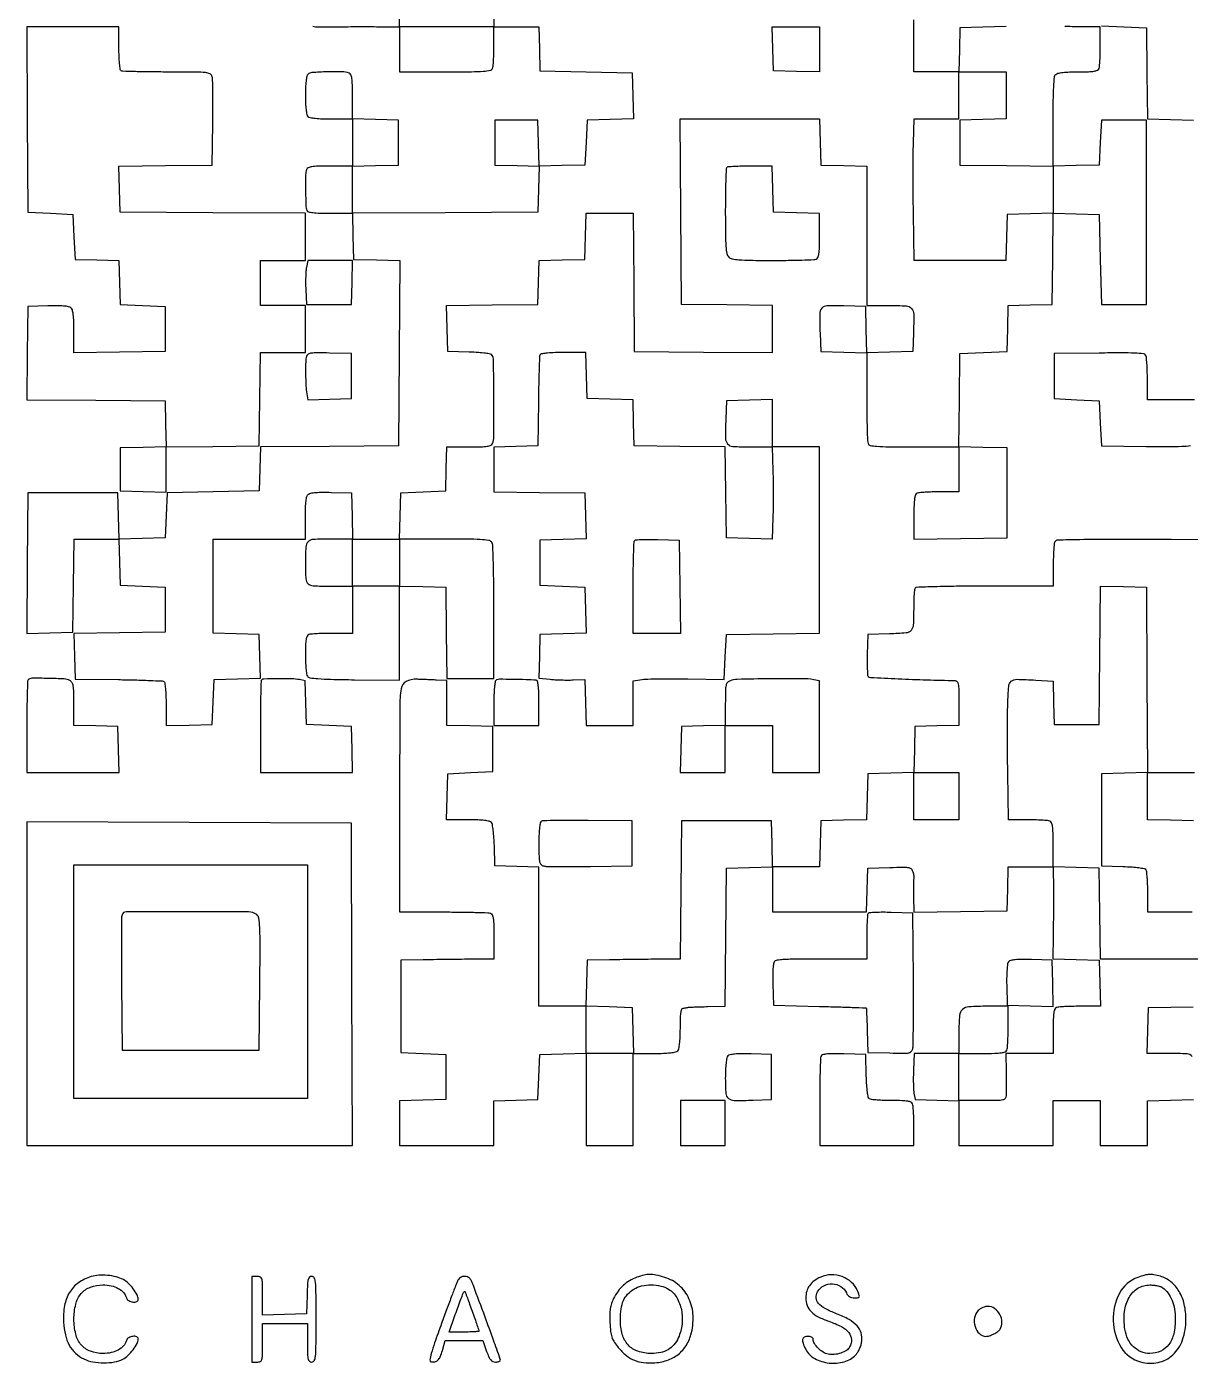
# Model space of a CAD drawing. Extents: x 179 to 1071, y 112 to 1107.
# Drawn here: x 179 to 722, y 112 to 736 of the extents above; entities that cross this region are included whole.
import ezdxf

# ---------------------------------------------------------------- set-up
doc = ezdxf.new("R2010")
doc.units = 0

msp = doc.modelspace()

# ---------------------------------------------------------------- linework, layer by layer
for points in [[(397, 746.932612), (397, 736), (375, 736), (353, 736), (353, 747)], [(680.5, 736.5), (691, 736), (701.5, 735.5), (701.76979, 714.283631), (702.03958, 693.067262), (712.76979, 692.783631), (723.5, 692.5)]]:
    msp.add_lwpolyline(points)
for points in [[(179.239377, 692.75), (179.5, 649.5), (190, 649), (200.5, 648.5), (201, 638), (201.5, 627.5), (211.715399, 627.215399), (221.930798, 626.930798), (222.215399, 616.715399), (222.5, 606.5), (233, 606), (243.5, 605.5), (243.5, 595), (243.5, 584.5), (222.25, 584.230112), (201, 583.960225), (201, 593.857668, 0.007323), (200.929889, 598.644281, 0.024147), (200.685322, 601.790485, 0.035088), (200.271459, 603.874815, 0.154183), (199.600715, 604.916414, 0.132968), (198.513859, 605.412685, 0.020746), (196.150171, 605.703614, 0.018924), (192.957683, 605.84141, 0.009044), (188.850715, 605.788859), (179.5, 605.5), (179.230536, 583.763879), (178.961073, 562.027758), (211.230536, 561.763879), (243.5, 561.5), (243.783485, 550.784171), (244.06697, 540.068343), (233.283485, 539.784171), (222.5, 539.5), (222.5, 529.5), (222.5, 519.5), (233.25, 519.216168), (244, 518.932337), (244, 529.446666), (244, 539.960995), (265.75, 540.230498), (287.5, 540.5), (287.769502, 562.25), (288.039005, 584), (298.519502, 584), (309, 584), (309, 595), (309, 606), (298.5, 606), (288, 606), (288, 616.5), (288, 627), (298.5, 627), (309, 627), (309, 637.989377), (309, 648.978755), (265.75, 649.239377), (222.5, 649.5), (222.216367, 660.230404), (221.932734, 670.960808), (243.716367, 671.230404), (265.5, 671.5), (265.783711, 691, 0.002731), (265.853048, 698.630937, 0.003873), (265.825059, 705.41946, 0.002222), (265.731711, 711.141055, 0.055066), (265.526067, 712.704545, 0.214798), (264.52155, 713.98831, 0.095121), (262.416566, 714.625628, 0.024639), (257.981824, 714.870017, 0.001446), (244.470412, 714.909091, -0.002753), (236.536892, 714.952774, -0.004276), (229.694883, 715.086654, -0.001379), (223.786496, 715.269137, -0.130722), (222.978055, 715.513562, -0.226387), (222.589079, 716.117818, -0.008551), (222.287304, 718.860634, -0.013931), (222.070839, 722.205648, -0.009191), (222, 726.059017), (222, 736), (200.489377, 736), (178.978755, 736)], [(636, 704.033832), (636, 693.067663), (625.25, 692.783832), (614.5, 692.5), (614.5, 682), (614.5, 671.5), (636.25, 671.230498), (658, 670.960995), (658, 660.014329), (658, 649.067663), (647.25, 648.783832), (636.5, 648.5), (636.216168, 637.75), (635.932337, 627), (614.503354, 627), (593.074372, 627), (592.787186, 648.75, -0.001728), (592.69798, 657.902144, -0.001539), (592.667419, 667.415625, -0.001544), (592.692684, 675.971082, -0.004772), (592.782751, 681.75), (593.065502, 693), (603.532751, 693), (614, 693), (614, 704), (614, 715), (625, 715), (636, 715)], [(505.666667, 670.333333, 0.188987), (505.396419, 669.714645, 0.00141), (505.195833, 664.05744, 0.005001), (505.048106, 657.528181, 0.003155), (505, 649.904762, 0.002576), (505.055799, 639.075349, 0.015807), (505.289759, 633.497038, 0.02835), (505.725047, 630.173058, 0.150752), (506.571429, 628.571429, 0.148636), (508.14836, 627.72973, 0.0296), (511.34952, 627.29169, 0.016456), (516.702118, 627.056548, 0.002748), (526.989641, 627, 0.003), (534.326102, 627.044021, 0.004426), (540.764832, 627.178303, 0.002105), (546.232302, 627.363795, 0.082256), (547.418213, 627.606989, 0.20495), (548.232073, 628.397282, 0.063217), (548.697178, 630.080966, 0.030446), (548.940349, 633.026092, 0.005377), (549, 638.573157), (549, 648.932337), (538.25, 649.216168), (527.5, 649.5), (527.216168, 660.25), (526.932337, 671), (516.632835, 671, 0.006042), (512.637527, 670.951722, 0.009138), (509.162979, 670.804167, 0.004541), (506.245234, 670.600177, 0.178489)], [(309.487534, 623.75, 0.029867), (309.274687, 622.038998, 0.008811), (309.15201, 619.398438, 0.008811), (309.11869, 616.41836, 0.009375), (309.192221, 613.5), (309.5, 606.5), (320, 606.5), (330.5, 606.5), (330.784983, 616.75), (331.069966, 627), (320.580296, 627), (310.090626, 627)], [(309.585387, 582.26903, 0.070111), (309.16893, 579.803588, 0.008042), (309.105382, 574.160501, 0.010145), (309.248693, 568.455013, 0.033419), (309.670042, 564.715977), (310.173856, 561.931953), (320.336928, 562.215977), (330.5, 562.5), (330.5, 573), (330.5, 583.5), (320.328217, 583.78412, 0.004487), (314.41608, 583.896176, 0.037539), (311.749924, 583.722457, 0.100847), (310.336143, 583.220563, 0.182312)], [(418.474955, 582.75, 0.079337), (418.282691, 581.78105, 0.001128), (418.073173, 575.845312, 0.003098), (417.888033, 568.947003, 0.002033), (417.75634, 561), (417.5, 540.5), (407.25, 540.215017), (397, 539.930034), (397, 529.484905), (397, 519.039775), (418.25, 518.769888), (439.5, 518.5), (439.783485, 507.784171), (440.06697, 497.068343), (429.283485, 496.784171), (418.5, 496.5), (418.5, 486), (418.5, 475.5), (429, 475), (439.5, 474.5), (439.783485, 463.784171), (440.06697, 453.068343), (429.283485, 452.784171), (418.5, 452.5), (418.215858, 442.326222), (417.931717, 432.152444), (423.215858, 431.587388, 0.012123), (425.636427, 431.387759, 0.00695), (428.563408, 431.258474, 0.00694), (431.511065, 431.210241, 0.01147), (434, 431.261166), (439.5, 431.5), (439.783832, 420.75), (440.067663, 410), (451.033832, 410), (462, 410), (462, 420.438727), (462, 430.877454), (466.25, 431.475563, -0.027578), (468.822821, 431.693928, -0.00372), (474.245312, 431.813719, -0.004283), (480.679601, 431.852846, -0.003597), (487.5, 431.786836), (504.5, 431.5), (505, 442), (505.5, 452.5), (527.25, 452.769502), (549, 453.039005), (549, 496.519502), (549, 540), (538, 540), (527, 540), (527, 551.033832), (527, 562.067663), (516.25, 561.783832), (505.5, 561.5), (505.204946, 553, 0.009898), (505.071389, 544.039138, 0.179012), (506.062349, 541.399726, 0.203743), (508.485998, 540.212849, 0.01335), (516.456668, 540), (526.875232, 540), (527.187616, 528.75, -0.004063), (527.286869, 523.695675, -0.00255), (527.324762, 517.783914, -0.002559), (527.302602, 511.963905, -0.004675), (527.215829, 507.216515), (526.931657, 496.93303), (516.215829, 497.216515), (505.5, 497.5), (505.23017, 518.73017), (504.96034, 539.96034), (483.73017, 540.23017), (462.5, 540.5), (462.216508, 551.216508), (461.933016, 561.933016), (451.216508, 562.216508), (440.5, 562.5), (440.216168, 573.25), (439.932337, 584), (429.434783, 584, 0.006552), (424.502292, 583.935362, 0.021842), (421.271661, 583.709222, 0.027871), (419.155035, 583.347436, 0.253095)], [(483.769502, 474.75), (484.039005, 453), (473.019502, 453), (462, 453), (462, 474.333333, -0.003067), (462.050466, 482.561556, -0.004867), (462.205463, 489.605463, -0.001337), (462.415787, 495.715674, -0.189293), (462.699448, 496.366114, -0.183378), (463.300668, 496.636532, -0.005301), (466.145783, 496.777033, -0.010046), (469.547259, 496.840477, -0.006672), (473.449448, 496.782781), (483.5, 496.5)], [(179.666667, 431.333333, 0.189785), (179.396107, 430.71132, 0.001222), (179.195833, 424.595833, 0.00465), (179.048092, 417.559297, 0.002923), (179, 409.333333), (179, 388), (200.533832, 388), (222.067663, 388), (221.783832, 398.75), (221.5, 409.5), (211.25, 409.784983), (201, 410.069966), (201, 419.999799, 0.005179), (200.940683, 425.726834, 0.038492), (200.675239, 428.436227, 0.091282), (200.100974, 429.977457, 0.135997), (199.065741, 430.964816, 0.109979), (196.403535, 431.708258, 0.008563), (188.974182, 431.976716, 0.006027), (181.335835, 432.029731, 0.197584)], [(288.527465, 431.194132, 0.191837), (288.312728, 430.69506, 0.000784), (288.154943, 424.554943, 0.003717), (288.03802, 417.549716, 0.002314), (288, 409.333333), (288, 388), (309.533832, 388), (331.067663, 388), (330.783832, 398.75), (330.5, 409.5), (320, 410), (309.5, 410.5), (309.215811, 420.678054), (308.931622, 430.856108), (306.215811, 431.391939, 0.043047), (302.708505, 431.774898, 0.008475), (296.369242, 431.81146, 0.0036), (289.679002, 431.688463, 0.192272)], [(398.25, 431.305109, 0.251002), (397.653527, 430.622369, 0.027987), (397.291323, 428.515596, 0.021945), (397.064855, 425.304824, 0.006634), (397, 420.416667), (397, 410), (407.5, 410), (418, 410), (418, 420.5, 0.006056), (417.93905, 425.532059, 0.023286), (417.717785, 428.652656, 0.033386), (417.356909, 430.590712, 0.319693), (416.75, 431.10305, 0.012162), (411.995891, 431.378772, 0.005672), (405.82409, 431.516211, 0.002399), (399.62057, 431.554203, 0.090803)], [(507.25, 430.90828, 0.120845), (505.992472, 430.049201, 0.132341), (505.327367, 428.732659, 0.046933), (505.052831, 426.265986, 0.004261), (505, 420.067207), (505, 410.069966), (494.75, 409.784983), (484.5, 409.5), (484.216168, 398.75), (483.932337, 388), (494.466168, 388), (505, 388), (505, 399), (505, 410), (516, 410), (527, 410), (527, 399), (527, 388), (538, 388), (549, 388), (549, 409.420545), (549, 430.841089), (546.25, 431.340437, 0.044333), (540.784333, 431.839275, 0.003372), (525.944482, 431.774921, 0.002109), (510.546265, 431.539343, 0.085026)], [(419.25, 365.347997, 0.240752), (418.659369, 364.657642, 0.028937), (418.294573, 362.622162, 0.022699), (418.066136, 359.544504, 0.007175), (418, 354.935719, 0.004037), (418.050089, 348.732509, 0.049018), (418.320794, 346.370447, 0.150316), (418.989483, 345.176288, 0.131), (420.25, 344.485341, 0.054895), (421.840683, 344.275402, 0.002293), (427.567187, 344.178292, 0.003942), (434.365834, 344.14779, 0.002788), (442, 344.216289), (461.5, 344.5), (461.5, 355), (461.5, 365.5), (441, 365.68133, 0.002393), (433.052981, 365.713582, 0.003649), (426.154688, 365.658212, 0.001347), (420.224881, 365.551351, 0.092731)], [(223.453816, 321.740243, 0.089548), (223.261817, 320.729866, 0.000598), (223.19019, 311.747155, 0.00234), (223.168607, 301.460077, 0.00149), (223.235201, 289.490243), (223.5, 258.5), (255.5, 258.5), (287.5, 258.5), (287.765726, 289.5, 0.001225), (287.879013, 308.006621, 0.012082), (287.71941, 315.793845, 0.024457), (287.315418, 320.099227, 0.201729), (286.324597, 321.75, 0.157681), (282.495237, 323.016106, 0.001671), (254.221233, 323.106234, 0.001077), (225.335041, 323.03952, 0.309316)], [(571.699448, 322.366114, 0.177451), (571.419778, 321.762931, 0.004898), (571.205463, 318.836713, 0.009512), (571.050668, 315.343898, 0.006317), (571, 311.333333), (571, 301), (559.75, 300.937986, -0.000938), (554.750755, 300.919806, -0.000622), (549.014063, 300.916842, -0.000626), (543.443158, 300.927875, -0.001221), (539, 300.95309, 0.008376), (535.267205, 300.920862, 0.011482), (531.912207, 300.758528, 0.008361), (529.138138, 300.513688, 0.119889), (528.211769, 300.182459, 0.19297), (527.605143, 299.309896, 0.033421), (527.279663, 297.285875, 0.023559), (527.138636, 294.189726, 0.006866), (527.211769, 289.417355), (527.5, 279.5), (549, 278.949707, -0.000845), (557.258853, 278.724348, -0.001388), (564.247536, 278.502398, -0.000118), (570.509392, 278.28465, -0.180292), (570.715017, 278.199707, -0.195518), (570.805905, 278.004695, -0.000539), (570.950586, 275.047726, -0.003093), (571.090271, 271.694005, -0.001911), (571.215017, 267.75), (571.5, 257.5), (581.722245, 257.215323, 0.003519), (588.284319, 257.078789, 0.049493), (590.629523, 257.278941, 0.163661), (591.79416, 257.928084, 0.129041), (592.466268, 259.215323, 0.053034), (592.669725, 260.923327, 0.00103), (592.763092, 269.788251, 0.002468), (592.799728, 280.1466, 0.001651), (592.744023, 292), (592.5, 322.5), (582.449448, 322.782781, 0.006672), (578.547259, 322.840477, 0.010046), (575.145783, 322.777033, 0.005301), (572.300668, 322.636532, 0.183378)], [(637.206955, 299.749365, 0.138066), (636.757428, 298.738212, 0.015146), (636.466517, 296.189342, 0.016407), (636.300511, 292.907531, 0.009557), (636.305968, 288.964974), (636.5, 279.5), (647.284178, 279.215822), (658.068357, 278.931643), (657.784178, 289.715822), (657.5, 300.5), (647.900987, 300.784391, 0.007356), (643.274246, 300.853363, 0.024174), (640.223596, 300.706374, 0.034817), (638.198888, 300.366961, 0.161989)], [(506.233397, 255.833397, 0.14606), (505.688238, 254.824314, 0.022125), (505.316448, 252.535271, 0.019971), (505.075373, 249.40392, 0.009225), (505, 245.319052, 0.016882), (505.237933, 238.27423, 0.213688), (506.454216, 235.986037, 0.166071), (509.128427, 235.063929, 0.009402), (518, 235.204946), (526.5, 235.5), (526.5, 246), (526.5, 256.5), (516.983397, 256.783397, 0.008138), (512.607967, 256.842445, 0.021344), (509.471245, 256.699745, 0.026578), (507.271169, 256.386818, 0.148826)], [(549.644818, 255.516793, 0.083002), (549.405929, 254.343037, 0.001845), (549.223629, 248.551688, 0.004129), (549.090903, 241.753036, 0.002774), (549.046505, 233.983133), (549.043185, 214), (571.021592, 214), (593, 214), (593, 222.918213, 0.006277), (592.955669, 226.449196, 0.008159), (592.821697, 229.68135, 0.006338), (592.631778, 232.373807, 0.070946), (592.393011, 233.418213, 0.194682), (591.644645, 234.219983, 0.068336), (590.110608, 234.692539, 0.033702), (587.463534, 234.944731, 0.006483), (582.643011, 235.015313, -0.007787), (579.052528, 235.077247, -0.010713), (575.829971, 235.252233, -0.007626), (573.161051, 235.495577, -0.115495), (572.288805, 235.800347, -0.199883), (571.737468, 236.589, -0.01918), (571.315749, 238.944063, -0.019108), (570.987032, 242.199826, -0.00836), (570.788805, 246.535034), (570.5, 256.5), (560.369905, 256.783659, 0.005263), (554.898866, 256.879235, 0.031139), (552.040426, 256.72095, 0.066888), (550.418535, 256.304819, 0.207832)], [(209.036535, 152.877046, 0.081197), (203.092932, 149.968946, 0.102564), (198.933523, 145.497917, 0.092989), (196.633661, 139.377587, 0.056174), (196.153962, 131.622213, 0.043647), (196.982441, 125.643458, 0.070307), (198.816383, 120.848637, 0.079368), (201.705836, 117.156983, 0.074468), (205.660762, 114.453416, 0.06822), (209.829866, 113.096111, 0.043226), (214.926753, 112.625288, 0.043636), (219.930066, 113.03397, 0.079911), (223.794223, 114.34978, 0.06837), (226.200769, 116.083189, 0.039093), (228.59798, 118.751621, 0.038678), (230.441693, 121.587678, 0.124674), (230.996262, 123.75, 0.309569), (230.291512, 124.785824, 0.126694), (228.516103, 125.001511, 0.099942), (226.547519, 124.3264, 0.185554), (225.508279, 123.026085, -0.105962), (224.08797, 120.536625, -0.08529), (221.669117, 118.616245, -0.073405), (218.398706, 117.406461, -0.051987), (214.5, 117, -0.088447), (208.650419, 118.042917, -0.129993), (204.396231, 121.025162, -0.115296), (201.846607, 126.028621, -0.060498), (201, 133, -0.060498), (201.846607, 139.971379, -0.115296), (204.396231, 144.974838, -0.129993), (208.650419, 147.957083, -0.088447), (214.5, 149, -0.051987), (218.398706, 148.593539, -0.073405), (221.669117, 147.383755, -0.08529), (224.08797, 145.463375, -0.105962), (225.508279, 142.973915, 0.185554), (226.547519, 141.6736, 0.099942), (228.516103, 140.998489, 0.126694), (230.291512, 141.214176, 0.309569), (230.996262, 142.25, 0.123827), (230.456077, 144.370925, 0.037311), (228.645681, 147.193038, 0.038018), (226.32643, 149.832214, 0.074282), (224.061456, 151.46822, 0.057629), (220.708505, 152.738394, 0.038392), (216.65506, 153.435195, 0.038426), (212.548649, 153.503692, 0.058281)], [(284, 133), (284, 113), (286.5, 113, 0.104331), (287.950811, 113.306062, 0.224677), (288.680556, 114.15, 0.064117), (288.955995, 116.064536, 0.003707), (289, 122), (289, 131), (299.5, 131), (310, 131), (310, 122, 0.004487), (310.049067, 116.532834, 0.050222), (310.305556, 114.375, 0.168559), (310.915397, 113.386209, 0.17273), (312, 113, 0.286287), (313.1449, 113.714064, 0.089188), (313.725, 115.75, 0.023375), (313.960377, 120.192962, 0.001547), (314, 133, 0.001583), (313.959794, 145.701619, 0.022857), (313.725487, 150.200368, 0.083947), (313.159711, 152.283157, 0.292447), (312.038933, 153, 0.178333), (310.977452, 152.608971, 0.154511), (310.345846, 151.597702, 0.04962), (310.012871, 149.431657, 0.005091), (309.788933, 144.25), (309.5, 135.5), (299.25, 135.215017), (289, 134.930034), (289, 143.965017, 0.003684), (288.956076, 149.925856, 0.063889), (288.680824, 151.846502, 0.224551), (287.950864, 152.692806, 0.104705), (286.5, 153), (284, 153)], [(379.968843, 150.75, 0.013186), (379.332445, 149.190695, 0.000658), (377.38743, 144.020312, 0.001059), (375.096937, 137.867541, 0.000766), (372.568849, 131, 0.003157), (369.318072, 121.950923, 0.017195), (367.758835, 116.983959, 0.026084), (367.093377, 113.974711, 0.397653), (367.63698, 113.165426, 0.098025), (369.466328, 113.116163, 0.153185), (370.857818, 113.827389, 0.101624), (371.966924, 115.47769, 0.029054), (372.974511, 118.408964), (374.259922, 123), (383.029531, 123), (391.799139, 123), (393.597114, 118, 0.016374), (394.625424, 115.409985, 0.069155), (395.494787, 113.988122, 0.118517), (396.457763, 113.259108, 0.103381), (397.697544, 113, 0.034239), (398.579451, 113.060462, 0.052256), (399.323654, 113.243622, 0.067998), (399.835667, 113.511173, 0.242992), (400, 113.829351, 0.086186), (399.834729, 114.781034, 0.000506), (396.797352, 123.235412, 0.001797), (392.904656, 133.915647, 0.000688), (387.414226, 148.75, 0.021132), (386.497138, 150.93057, 0.079421), (385.66325, 152.15239, 0.120288), (384.690444, 152.781403, 0.083834), (383.395853, 153, 0.066915), (382.292772, 152.851711, 0.078587), (381.332282, 152.418036, 0.078329), (380.55012, 151.70771, 0.065917)], [(463.655189, 152.541351, 0.047874), (460.299575, 150.969083, 0.052082), (457.405789, 148.823897, 0.050029), (454.925908, 146.046331, 0.038797), (452.801396, 142.591301, 0.036355), (451.818852, 140.274299, 0.045773), (451.27215, 138.010014, 0.035866), (451.070749, 135.283286, 0.013121), (451.164441, 131.414691, 0.013059), (451.482118, 127.274069, 0.049911), (452.001849, 124.741755, 0.063601), (452.943514, 122.684157, 0.030891), (454.62175, 120.32339, 0.040166), (458.151978, 116.609471, 0.069321), (461.683512, 114.234462, 0.071451), (465.652292, 112.95895, 0.045412), (470.5, 112.582308, 0.066186), (476.991944, 113.532953, 0.086021), (482.397324, 116.138717, 0.09), (486.436167, 120.300054, 0.080183), (488.955994, 125.781055, 0.078581), (489.962853, 134.570246, 0.096973), (488.037162, 142.573575, 0.105242), (483.420393, 148.785039, 0.108734), (476.724381, 152.48921, 0.017817), (472.62774, 153.548538, 0.053406), (469.75789, 153.867535, 0.059828), (467.069127, 153.555531, 0.026872)], [(549.5, 152.649726, 0.051648), (546.439879, 150.842861, 0.07788), (544.269047, 148.643082, 0.084206), (542.986094, 146.022818, 0.071949), (542.545455, 142.976498, 0.091351), (543.197408, 139.437895, 0.103783), (545.059157, 136.541091, 0.08093), (548.347103, 134.137541, 0.036029), (553.309702, 132.052789, -0.037513), (559.180581, 129.565976, -0.1042), (562.637552, 126.751464, -0.161272), (563.83278, 123.576476, -0.1337), (563.021109, 120.039442, -0.129782), (561.506754, 118.412323, -0.060279), (558.880057, 117.166909, -0.057066), (555.806036, 116.517092, -0.073057), (552.920197, 116.665961, -0.093453), (550.628065, 117.591476, -0.05475), (548.318403, 119.457357, -0.05591), (546.562617, 121.672696, -0.140535), (546, 123.634859, 0.168371), (545.813561, 124.172818, 0.101284), (545.292172, 124.613486, 0.076532), (544.490336, 124.903496, 0.048608), (543.5, 125, 0.113623), (541.841812, 124.618256, 0.243845), (541.079825, 123.594595, 0.130981), (541.258088, 121.798805, 0.029465), (542.516927, 118.967267, 0.149505), (546.733988, 114.653487, 0.097849), (553.417069, 112.550623, 0.09594), (560.516647, 113.130698, 0.136791), (565.897103, 116.390471, 0.054606), (566.803913, 117.595568, 0.029943), (567.651609, 119.2394, 0.029479), (568.320751, 121.031756, 0.041282), (568.686663, 122.700565, 0.107185), (568.374409, 126.584567, 0.112494), (566.477768, 129.913898, 0.08212), (562.754451, 132.833853, 0.034059), (556.931741, 135.526083, -0.028853), (551.522096, 137.959351, -0.094625), (548.461416, 140.379546, -0.164026), (547.410127, 142.952562, -0.145048), (548.059488, 145.785055, -0.144954), (550.933768, 148.569079, -0.13117), (554.979546, 149.476747, -0.132345), (558.91219, 148.245929, -0.148619), (561.487128, 145.245566, 0.066462), (562.098222, 144.241861, 0.088218), (562.903716, 143.542209, 0.08299), (563.940913, 143.135602, 0.05205), (565.239996, 143, 0.020275), (566.967025, 143.070059, 0.27023), (567.468568, 143.419806, 0.196917), (567.499845, 144.112135, 0.010927), (566.710826, 146.173468, 0.11179), (563.922272, 150.162641, 0.094824), (559.527084, 152.851212, 0.093466), (554.391384, 153.751363, 0.104702)], [(697.5, 152.503716, 0.189598), (688.896264, 145.058848, 0.12957), (685.978985, 132.314585, 0.13015), (689.725237, 119.829776, 0.191646), (698.78926, 113.056746, 0.116714), (706.969309, 112.805894, 0.137845), (713.830208, 116.340187, 0.122881), (718.377412, 123.332215, 0.082331), (719.978038, 132.782119, 0.057337), (719.180141, 139.937374, 0.076938), (716.768307, 145.990315, 0.087556), (712.952516, 150.453, 0.104818), (708.056846, 153.000752, 0.020052), (705.019922, 153.714614, 0.059525), (702.889581, 153.867969, 0.056344), (700.719483, 153.518614, 0.016597)], [(386.895444, 136.670322, -0.001392), (388.085434, 133.255512, -0.00218), (389.088037, 130.310892, -0.000572), (389.948662, 127.736905, -0.080555), (390, 127.420322, -0.392652), (389.842582, 127.250772, -0.003503), (387.950065, 127.12347, -0.009394), (385.697319, 127.030217, -0.005646), (383.021498, 127), (376.042996, 127), (378.649811, 134.25, -0.000855), (381.30374, 141.591577, -0.01016), (382.394387, 144.412661, -0.021731), (383.051828, 145.836095, -0.516841), (383.423422, 145.888688, -0.098505), (383.63529, 145.551475, -0.001094), (384.594908, 143.020459, -0.003354), (385.678985, 140.0826, -0.002173)], [(478.531069, 146.980798, -0.123513), (482.290629, 143.1148, -0.082329), (484.485606, 137.307517, -0.076198), (484.785481, 130.645449, -0.079937), (483.056621, 124.316317, -0.067569), (481.0054, 121.052706, -0.08701), (478.303255, 118.771362, -0.081159), (474.83254, 117.442689, -0.050956), (470.5, 117, -0.080831), (464.219919, 118.021923, -0.127121), (459.660178, 120.98013, -0.11954), (456.92643, 125.931698, -0.066575), (456.003738, 132.79966, -0.035462), (456.357244, 137.819841, -0.06886), (457.461001, 141.677156, -0.081331), (459.411095, 144.663348, -0.070727), (462.298549, 147.040484, -0.082289), (465.949243, 148.512773, -0.05576), (470.417296, 148.995974, -0.055737), (474.884047, 148.479859, -0.081978)], [(709.123419, 147.700513, -0.074015), (711.614708, 145.143361, -0.060014), (713.468183, 141.788246, -0.054283), (714.611422, 137.757408, -0.041852), (714.996262, 133.20034, -0.053677), (714.251665, 126.245592, -0.104915), (711.973988, 121.185689, -0.128833), (708.21767, 118.132507, -0.105676), (703.15, 117.022236, -0.097482), (699.009803, 117.815209, -0.096551), (695.463043, 120.119183, -0.090281), (692.867681, 123.738336, -0.073431), (691.47618, 128.310276, -0.063706), (691.298621, 136.525766, -0.10254), (693.427073, 143.170439, -0.128872), (697.566694, 147.433613, -0.138648), (703.15, 148.968197, -0.025224), (704.934429, 148.865033, -0.025238), (706.699067, 148.582696, -0.026054), (708.208348, 148.179232, -0.084544)], [(623, 137, 0.156265), (621.311203, 133.719176, 0.114038), (621.565875, 129.599568, 0.123975), (623.550742, 126.254472, 0.199739), (626.565741, 125, 0.08287), (628.19954, 125.272658, 0.035194), (630.249535, 126.142001, 0.035029), (632.138058, 127.277817, 0.092908), (633.234687, 128.399704, 0.16008), (634.11712, 131.572565, 0.112901), (633.118527, 135.166032, 0.112474), (630.652536, 137.978183, 0.158016), (627.5, 139, 0.065559), (626.396892, 138.854738, 0.03911), (625.146875, 138.4125, 0.038504), (623.949173, 137.765647, 0.053359)]]:
    msp.add_lwpolyline(points, format="xyb", close=True)
for points in [[(312.487675, 736.235272, 0.043209), (315.106921, 735.991125, 0.00446), (321.314362, 736.005651, -0.001385), (325.98984, 736.045348, -0.000779), (331.665781, 736.068975, -0.000778), (337.395316, 736.074985, -0.001273), (342.25, 736.06017), (353, 736), (353, 725.5), (353, 715), (374.393011, 715, 0.002045), (386.514173, 715.049566, 0.015901), (392.164693, 715.275578, 0.030015), (395.337463, 715.696146, 0.258697), (396.393011, 716.581787, 0.070946), (396.631778, 717.626193, 0.006338), (396.821697, 720.31865, 0.008159), (396.955669, 723.550804, 0.006277), (397, 727.081787), (397, 736), (407.465017, 736), (417.930034, 736), (418.215017, 725.75), (418.5, 715.5), (440, 715), (461.5, 714.5), (461.783485, 703.784171), (462.06697, 693.068343), (451.283485, 692.784171), (440.5, 692.5), (440, 682), (439.5, 671.5), (428.784171, 671.216515), (418.068343, 670.93303), (417.784171, 681.716515), (417.5, 692.5), (407.5, 692.5), (397.5, 692.5), (397.5, 682), (397.5, 671.5), (407.783473, 671.214647), (418.066946, 670.929295), (417.783473, 660.214647), (417.5, 649.5), (374.25, 649.239377), (331, 648.978755), (331, 659.955546), (331, 670.932337), (341.75, 671.216168), (352.5, 671.5), (352.5, 682), (352.5, 692.5), (341.75, 692.783832), (331, 693.067663), (331, 703.426843, 0.005377), (330.940349, 708.973908, 0.030446), (330.697178, 711.919034, 0.063217), (330.232073, 713.602718, 0.20495), (329.418213, 714.393011, 0.087326), (326.131964, 715.032511, 0.012209), (319.18065, 714.98781, 0.008428), (312.075108, 714.648595, 0.182186), (310.2, 713.8, 0.146158), (309.685561, 712.847345, 0.020761), (309.319767, 710.628101, 0.019946), (309.077347, 707.67676, 0.010517), (309, 704, 0.010517), (309.077347, 700.32324, 0.019946), (309.319767, 697.371899, 0.020761), (309.685561, 695.152655, 0.146158), (310.2, 694.2, 0.150969), (311.200304, 693.671932, 0.019349), (313.630442, 693.311224, 0.018472), (316.928253, 693.074295, 0.008695), (321.2, 693), (331, 693), (331, 682), (331, 671), (320.606989, 671, 0.005091), (314.884016, 670.941722, 0.032548), (311.995098, 670.694294, 0.073411), (310.380336, 670.199965, 0.192516), (309.571759, 669.326404, 0.088636), (309.122527, 666.985463, 0.005396), (309.108249, 659.829191, 0.00562), (309.251167, 652.69703, 0.083054), (309.739574, 650.25, 0.250222), (310.422186, 649.654087, 0.028118), (312.52002, 649.291615, 0.022035), (315.715414, 649.064969, 0.006687), (320.573157, 649), (330.932337, 649), (331.216168, 638.25), (331.5, 627.5), (342.260597, 627.216061), (353.021194, 626.932122), (352.760597, 583.716061), (352.5, 540.5), (320.284831, 540.236193), (288.069661, 539.972386), (287.784831, 529.736193), (287.5, 519.5), (266, 519), (244.5, 518.5), (244, 508), (243.5, 497.5), (232.784171, 497.216515), (222.068343, 496.93303), (221.784171, 507.716515), (221.5, 518.5), (200.5, 518.5), (179.5, 518.5), (179.236292, 485.716029), (178.972584, 452.932058), (189.736292, 453.216029), (200.5, 453.5), (200.769502, 475.25), (201.039005, 497), (211.485671, 497), (221.932337, 497), (222.216168, 486.25), (222.5, 475.5), (233, 475), (243.5, 474.5), (243.5, 464), (243.5, 453.5), (222.216371, 453.230014), (200.932742, 452.960029), (201.216371, 442.307302), (201.5, 431.654575), (221.720025, 431.40483, -0.002881), (229.544304, 431.263089, -0.004452), (236.302973, 431.041458, -0.001521), (242.123708, 430.780945, -0.12713), (242.970025, 430.518525, -0.222872), (243.395218, 429.867623, -0.010828), (243.708231, 427.23665, -0.015292), (243.928769, 423.909019, -0.008899), (244, 419.907151), (244, 409.932337), (254.75, 410.216168), (265.5, 410.5), (266, 421), (266.5, 431.5), (277.284606, 431.784183), (288.069211, 432.068365), (287.784606, 442.284183), (287.5, 452.5), (276.75, 452.783832), (266, 453.067663), (266, 475.033832), (266, 497), (287.5, 497), (309, 497), (309, 506.877555, -0.007345), (309.070162, 511.653266, -0.024181), (309.314808, 514.794146, -0.035127), (309.728754, 516.875583, -0.154085), (310.399285, 517.916414, -0.132968), (311.486141, 518.412685, -0.020746), (313.849829, 518.703614, -0.018924), (317.042317, 518.84141, -0.009044), (321.149285, 518.788859), (330.5, 518.5), (330.783832, 507.75), (331.067663, 497), (320.650463, 497, 0.0121), (312.745423, 496.808669, 0.186712), (310.302679, 495.724913, 0.185684), (309.218618, 493.276814, 0.011944), (309.013655, 485.331787, 0.014569), (309.203143, 478.375104, 0.1992), (310.280498, 476.14265, 0.173193), (312.690882, 475.166082, 0.010489), (320.606989, 475), (331, 475), (331, 464), (331, 453), (321.581787, 453, 0.005951), (317.859224, 452.955695, 0.007831), (314.465525, 452.821697, 0.005915), (311.638111, 452.632106, 0.07203), (310.581787, 452.393011, 0.190061), (309.785864, 451.663266, 0.071459), (309.315682, 450.197627, 0.035402), (309.070745, 447.679954, 0.006995), (309.015313, 443.143011, 0.009673), (309.087431, 439.728196, 0.012712), (309.292662, 436.617681, 0.010225), (309.580804, 434.050107, 0.108416), (309.937977, 433.066116, 0.216965), (311.127024, 432.288269, 0.018594), (314.83176, 431.861038, 0.013601), (320.852574, 431.557157, 0.002531), (331.922664, 431.356034), (353, 431.079837), (353, 453.07375), (353, 475.067663), (363.75, 474.783832), (374.5, 474.5), (374.769888, 453.25), (375.039775, 432), (385.9622, 432), (396.884625, 432), (396.939239, 463.15124, 0.002127), (396.903499, 477.44845, 0.006499), (396.711937, 487.145828, 0.003944), (396.423564, 494.238199, 0.162457), (395.874482, 495.65124, 0.191067), (394.582432, 496.357911, 0.015441), (390.65356, 496.720493, 0.012573), (384.499009, 496.942159, 0.002714), (373.843724, 497), (352.932337, 497), (353.216168, 507.75), (353.5, 518.5), (364, 519), (374.5, 519.5), (374.784983, 529.75), (375.069966, 540), (385.427994, 540, 0.005378), (390.974376, 540.059653, 0.030449), (393.919218, 540.302828, 0.063222), (395.602756, 540.767938, 0.204941), (396.393011, 541.581787, 0.091395), (396.994457, 544.811315, 0.001635), (396.969186, 562.480041, 0.001141), (396.843095, 580.536674, 0.14012), (396.199653, 582.711195, 0.199883), (395.411, 583.262532, 0.01918), (393.055937, 583.684251, 0.019108), (389.800174, 584.012968, 0.00836), (385.464966, 584.211195), (375.5, 584.5), (375.216371, 595.230014), (374.932742, 605.960029), (396.216371, 606.230014), (417.5, 606.5), (417.784613, 616.716519), (418.069227, 626.933039), (428.784613, 627.216519), (439.5, 627.5), (439.783832, 638.25), (440.067663, 649), (451.019979, 649), (461.972294, 649), (462.236147, 616.75), (462.5, 584.5), (494.75, 584.236147), (527, 583.972294), (527, 594.966259), (527, 605.960225), (505.75, 606.230112), (484.5, 606.5), (484.239377, 649.75), (483.978755, 693), (516.455546, 693), (548.932337, 693), (549.216168, 682.25), (549.5, 671.5), (560.25, 671.216168), (571, 670.932337), (571, 638.466168), (571, 606), (581.480948, 606, -0.01319), (589.50249, 605.788355, -0.203196), (591.933469, 604.602972, -0.179688), (592.928151, 601.965089, -0.009927), (592.795054, 593), (592.5, 584.5), (581.784171, 584.216515), (571.068343, 583.93303), (570.784171, 594.716515), (570.5, 605.5), (560.277755, 605.784677, 0.013848), (552.4457, 605.785832, 0.210395), (550.048609, 604.650621, 0.179386), (549.065344, 602.028591, 0.009619), (549.204946, 593), (549.5, 584.5), (560.25, 584.216168), (571, 583.932337), (571, 563.547956, 0.002775), (571.043995, 555.62203, 0.004131), (571.178303, 548.686837, 0.001846), (571.363378, 542.779199, 0.08304), (571.606989, 541.581787, 0.257256), (572.653901, 540.698559, 0.030951), (575.756048, 540.27619, 0.016256), (581.284365, 540.049786, 0.002106), (593.106989, 540), (614, 540), (614, 529.5), (614, 519), (605.081787, 519, 0.006277), (601.550804, 518.955669, 0.008159), (598.31865, 518.821697, 0.006338), (595.626193, 518.631778, 0.070946), (594.581787, 518.393011, 0.205372), (593.767428, 517.600948, 0.062982), (593.302552, 515.9105, 0.030315), (593.059548, 512.952209, 0.005337), (593, 507.373509), (593, 496.960995), (614.75, 497.230498), (636.5, 497.5), (636.5, 518.5), (636.5, 539.5), (625.230589, 539.782933), (613.961179, 540.065865), (614.230589, 561.782933), (614.5, 583.5), (625.5, 584), (636.5, 584.5), (636.783481, 595.215387), (637.066961, 605.930773), (647.283481, 606.215387), (657.5, 606.5), (657.769986, 627.783629), (658.039971, 649.067258), (668.769986, 648.783629), (679.5, 648.5), (680, 627.5), (680.5, 606.5), (691, 606.5), (701.5, 606.5), (701.5, 649.5), (701.5, 692.5), (691, 692.5), (680.5, 692.5), (680, 682), (679.5, 671.5), (668.75, 671.216168), (658, 670.932337), (658, 691.766168, -0.003163), (658.06205, 701.576319, -0.01044), (658.278799, 708.038418, -0.009311), (658.607956, 712.537589, -0.175197), (659.2, 713.8, -0.148618), (660.177004, 714.321527, -0.020076), (662.499944, 714.684733, -0.019202), (665.62258, 714.924249, -0.009539), (669.593011, 715, 0.006405), (674.449162, 715.062206, 0.033615), (677.105917, 715.309523, 0.068495), (678.642994, 715.779618, 0.195123), (679.393011, 716.581787, 0.070946), (679.631778, 717.626193, 0.006338), (679.821697, 720.31865, 0.008159), (679.955669, 723.550804, 0.006277), (680, 727.081787), (680, 736), (670.581787, 736, -0.005951), (666.859224, 736.044305, -0.007831), (663.465525, 736.178303, -0.005915)], [(636, 736.067663), (625.25, 735.783832), (614.5, 735.5), (614.215017, 725.25), (613.930034, 715), (603.465017, 715), (593, 715), (592.944263, 725.75, -0.001279), (592.929868, 731.2296, -0.00043), (592.936184, 739.227741, -0.000427)], [(724, 562), (713, 562), (702, 562), (701.984687, 571.75, 0.007655), (701.920078, 575.577369, 0.010563), (701.73694, 579.009244, 0.007444), (701.482259, 581.852781, 0.115844), (701.162796, 582.77083, 0.230932), (700.095412, 583.427241, 0.012869), (696.091209, 583.714887, 0.012029), (689.928451, 583.849994, 0.002701), (679.428109, 583.77083), (658.5, 583.5), (658.5, 573), (658.5, 562.5), (669, 562), (679.5, 561.5), (680, 551), (680.5, 540.5), (701.428109, 540.22917, 0.002701), (711.928451, 540.150006, 0.012029), (718.091209, 540.285113, 0.012869), (722.095412, 540.572759, 0.230932)], [(766.5, 496.5), (713.06449, 496.758856, 0.000951), (685.631427, 496.839583, 0.004869), (670.401019, 496.707112, 0.002567), (660.069372, 496.463538, 0.249078), (658.829803, 495.758856, 0.11612), (658.513192, 494.847738, 0.007347), (658.260886, 492.005726, 0.010485), (658.079378, 488.576516, 0.007585), (658.015313, 484.75), (658, 475), (626.059017, 475, 0.002375), (612.881197, 474.937409, 0.005014), (602.661783, 474.737818, 0.001386), (594.260559, 474.466117, 0.250586), (593.523529, 474.03807, 0.114568), (593.287138, 473.33751, 0.006655), (593.096337, 471.070962, 0.00982), (592.956918, 468.3415, 0.007049), (592.904095, 465.28807, -0.010015), (592.708179, 456.855637, -0.17412), (591.684735, 454.351908, -0.192162), (589.336973, 453.19375, -0.012655), (581.650095, 452.78388), (571.5, 452.5), (571.210352, 443.089648, 0.008055), (571.156654, 439.426942, 0.011889), (571.237748, 436.213125, 0.007219), (571.406881, 433.550798, 0.179583), (571.710352, 432.894746, 0.185337), (572.752469, 432.434798, 0.000748), (585.681974, 431.81845, 0.004015), (599.08223, 431.307527, 0.004237), (612.25, 431.022982, -0.239241), (613.1784, 430.536355, -0.113742), (613.707645, 429.255554, -0.037196), (613.949572, 426.60367, -0.004155), (614, 420.534983), (614, 410.069966), (603.75, 409.784983), (593.5, 409.5), (593.216508, 398.783492), (592.933016, 388.066984), (582.216508, 387.783492), (571.5, 387.5), (571.216508, 376.783492), (570.933016, 366.066984), (560.216508, 365.783492), (549.5, 365.5), (549.216168, 354.75), (548.932337, 344), (538, 344), (527.067663, 344), (526.783832, 354.75), (526.5, 365.5), (505.5, 365.5), (484.5, 365.5), (484.236147, 333.25), (483.972294, 301), (472.736147, 300.925726, 0.000756), (467.672098, 300.884594, 0.000467), (461.716243, 300.821651, 0.000468), (455.830288, 300.748444, 0.00084), (451, 300.675726), (440.5, 300.5), (440.216168, 289.75), (439.932337, 279), (428.966168, 279), (418, 279), (418, 311.465017), (418, 343.930034), (407.75, 344.215017), (397.5, 344.5), (397.209882, 353.945876, 0.010217), (397.019842, 357.65896, 0.013854), (396.687053, 361.000112, 0.010763), (396.277004, 363.740901, 0.131421), (395.837437, 364.695876, 0.16359), (394.854267, 365.303767, 0.027853), (392.655059, 365.689805, 0.02181), (389.448996, 365.928968, 0.007712), (384.843724, 366), (374.932337, 366), (375.216168, 376.75), (375.5, 387.5), (386, 388), (396.5, 388.5), (396.5, 399), (396.5, 409.5), (385.75, 409.783832), (375, 410.067663), (375, 420.533832), (375, 431), (370.25, 431.198105, 0.000073), (368.104952, 431.287253, 0.000045), (365.573438, 431.391867, 0.000045), (363.065662, 431.495051, 0.000079), (361, 431.57953, 0.131201), (356.029921, 430.467102, 0.240568), (353.68563, 427.166122, 0.035612), (353.062193, 418.775705, 0.000743), (353, 376.932612), (353, 323), (373.418213, 323, -0.002771), (381.357109, 322.956005, -0.004125), (388.303225, 322.821697, -0.001841), (394.220565, 322.636631, -0.083055), (395.418213, 322.393011, -0.205218), (396.23239, 321.601595, -0.063068), (396.69735, 319.913621, -0.030363), (396.940414, 316.960143, -0.005351), (397, 311.393011), (397, 301), (385.75, 300.925726, 0.000756), (380.680609, 300.884593, 0.000467), (374.720312, 300.821651, 0.000468), (368.83123, 300.748444, 0.000842), (364, 300.675726), (353.5, 300.5), (353.5, 279), (353.5, 257.5), (364, 257), (374.5, 256.5), (374.5, 246), (374.5, 235.5), (363.75, 235.216168), (353, 234.932337), (353, 224.466168), (353, 214), (375, 214), (397, 214), (397, 224.465017), (397, 234.930034), (407.25, 235.215017), (417.5, 235.5), (418, 246), (418.5, 256.5), (429.25, 256.783832), (440, 257.067663), (440, 235.533832), (440, 214), (451, 214), (462, 214), (462, 235.5), (462, 257), (471.8, 257, 0.008695), (476.071747, 257.074295, 0.018472), (479.369558, 257.311224, 0.019349), (481.799696, 257.671932, 0.150969), (482.8, 258.2, 0.149044), (483.322729, 259.181224, 0.019949), (483.685484, 261.522984, 0.019071), (483.924518, 264.676508, 0.009379), (484, 268.7, -0.007108), (484.062636, 273.105901, -0.025896), (484.286703, 275.893387, -0.038354), (484.653148, 277.624007, -0.307542), (485.25, 278.11535, 0.009119), (485.801517, 278.176405, 0.006205), (486.426562, 278.265064, 0.006254), (487.02778, 278.365684, 0.012489), (487.5, 278.463035, -0.04467), (488.200358, 278.56102, -0.002025), (490.625618, 278.671865, -0.003374), (493.508206, 278.772433, -0.002409), (496.736147, 278.847686), (504.972294, 279), (505.236147, 311.25), (505.5, 343.5), (516.25, 343.783832), (527, 344.067663), (527, 333.533832), (527, 323), (548.965017, 323), (570.930034, 323), (571.215017, 333.25), (571.5, 343.5), (581.722245, 343.784677, -0.003488), (588.334543, 343.922669, -0.050684), (590.662172, 343.718733, -0.165802), (591.830539, 343.053969, -0.120322), (592.534088, 341.720206, -0.014931), (592.746531, 340.752221, -0.015552), (592.897539, 339.786309, -0.015411), (592.976104, 338.945432, -0.063258), (592.943422, 338.435529, 0.043583), (592.876326, 337.787963, 0.002149), (592.850897, 335.639395, 0.003463), (592.849335, 333.083367, 0.002493), (592.881579, 330.230498), (593, 322.960995), (614.75, 323.230498), (636.5, 323.5), (636.784983, 333.75), (637.069966, 344), (647.534983, 344), (658, 344), (658.085939, 333.25, -0.001811), (658.107325, 328.358659, -0.001065), (658.099253, 322.510163, -0.001065), (658.066278, 316.664958, -0.00182), (658.010583, 311.784596), (657.849288, 301.069192), (668.674644, 300.784596), (679.5, 300.5), (679.783832, 289.75), (680.067663, 279), (670.615619, 279, 0.00593), (666.880092, 278.955696, 0.007809), (663.475463, 278.821697, 0.005887), (660.638889, 278.632128, 0.0721), (659.581787, 278.393011, 0.205218), (658.76761, 277.601595, 0.063068), (658.30265, 275.913621, 0.030363), (658.059586, 272.960143, 0.005351), (658, 267.393011), (658, 257), (646.939812, 257), (635.879624, 257), (636.005865, 248.25, -0.001027), (636.04936, 244.734939, -0.001212), (636.07562, 241.409375, -0.001058), (636.085045, 238.601305, -0.007648), (636.066053, 237.25, -0.15749), (635.614629, 235.980962, -0.180944), (634.529323, 235.302638, -0.047129), (632.101853, 235.043371, -0.003053), (625, 235), (614, 235), (614, 246), (614, 257), (624.893011, 257, 0.005003), (630.756842, 257.058671, 0.029178), (633.833669, 257.300233, 0.06089), (635.585285, 257.763049, 0.209079), (636.393011, 258.581787, 0.07203), (636.632106, 259.638111, 0.005915), (636.821697, 262.465525, 0.007831), (636.955695, 265.859224, 0.005951), (637, 269.581787), (637, 279), (627.434259, 279, 0.013421), (618.652839, 278.764238, 0.170843), (615.649476, 277.522304, 0.194265), (614.28305, 274.740087, 0.018196), (614, 266.964816), (614, 257), (603.579004, 257), (593.158008, 257), (592.823005, 249.25, 0.007765), (592.734797, 246.062893, 0.007918), (592.746507, 242.895313, 0.007738), (592.842825, 240.145131, 0.032318), (593.033015, 238.5), (593.578029, 235.5), (603.789014, 235.215017), (614, 234.930034), (614, 224.465017), (614, 214), (636, 214), (658, 214), (658, 224.5), (658, 235), (669, 235), (680, 235), (680, 224.5), (680, 214), (691, 214), (702, 214), (702, 224.466168), (702, 234.932337), (712.75, 235.216168), (723.5, 235.5)], [(729.334233, 300.946795, -0.000154), (723.29375, 300.934375, -0.000154), (717.348178, 300.925817, -0.000283), (712.5, 300.923077, -0.000286), (707.687165, 300.925827, -0.000162), (701.858967, 300.934375, -0.000162), (695.985176, 300.946791, -0.000266), (691.019888, 300.961538), (680.039775, 301), (679.769888, 322.25), (679.5, 343.5), (668.75, 343.783832), (658, 344.067663), (658, 354.426843, 0.005377), (657.940349, 359.973908, 0.030446), (657.697178, 362.919034, 0.063217), (657.232073, 364.602718, 0.20495), (656.418213, 365.393011, 0.070786), (655.37554, 365.631731, 0.006401), (652.701889, 365.821697, 0.008207), (649.492326, 365.955666, 0.006326), (645.988133, 366), (637.13984, 366), (636.81992, 387.75, -0.001889), (636.720363, 396.857852, -0.001729), (636.685706, 406.238002, -0.001728), (636.712662, 414.612139, -0.005663), (636.81227, 420.145327, -0.012188), (637.248322, 428.257475, -0.199889), (638.460453, 430.628106, -0.182464), (641.045584, 431.550148, -0.009869), (649.859204, 431.214292), (657.932828, 430.746918), (658.216414, 420.623459), (658.5, 410.5), (669, 410.5), (679.5, 410.5), (679.763898, 442.783691), (680.027795, 475.067381), (690.763898, 474.783691), (701.5, 474.5), (701.760623, 431.25), (702.021245, 388), (713.010623, 388), (724, 388)], [(723.5, 365.5), (712.75, 365.783832), (702, 366.067663), (702, 377.067663), (702, 388.067663), (691.25, 387.783832), (680.5, 387.5), (680.5, 366), (680.5, 344.5), (690.464966, 344.211195, -0.00836), (694.800174, 344.012968, -0.019108), (698.055937, 343.684251, -0.01918), (700.411, 343.262532, -0.199883), (701.199653, 342.711195, -0.115815), (701.50451, 341.836926, -0.007503), (701.747767, 339.138601, -0.010614), (701.922759, 335.881488, -0.007698), (701.984687, 332.25), (702, 323), (722.8, 323, -0.003169)], [(722.931202, 255.604424, 0.2029), (720.496251, 256.789002, 0.013105), (712.447116, 257), (701.932337, 257), (702.216168, 267.75), (702.5, 278.5), (723.409228, 278.698619, 0.002817)]]:
    msp.add_lwpolyline(points, format="xyb")
for points in [[(549, 725.466168), (549, 714.932337), (538.25, 715.216168), (527.5, 715.5), (527.215017, 725.75), (526.930034, 736), (537.965017, 736), (549, 736)], [(353, 486), (353, 475), (342, 475), (331, 475), (331, 486), (331, 497), (342, 497), (353, 497)], [(614, 377), (614, 366), (603.5, 366), (593, 366), (593, 377), (593, 388), (603.5, 388), (614, 388)], [(179, 289.506286), (179, 214), (255.006326, 214), (331.012652, 214), (330.756326, 289.25), (330.5, 364.5), (254.75, 364.756286), (179, 365.012572)], [(310, 290.5), (310, 236), (255.5, 236), (201, 236), (201, 290.5), (201, 345), (255.5, 345), (310, 345)], [(461.783832, 267.75), (462.067663, 257), (451.033832, 257), (440, 257), (440, 268.085186), (440, 279.170371), (450.75, 278.835186), (461.5, 278.5)], [(484, 224.5), (484, 214), (494.5, 214), (505, 214), (505, 224.5), (505, 235), (494.5, 235), (484, 235)]]:
    msp.add_lwpolyline(points, close=True)

doc.saveas('drawing.dxf')
